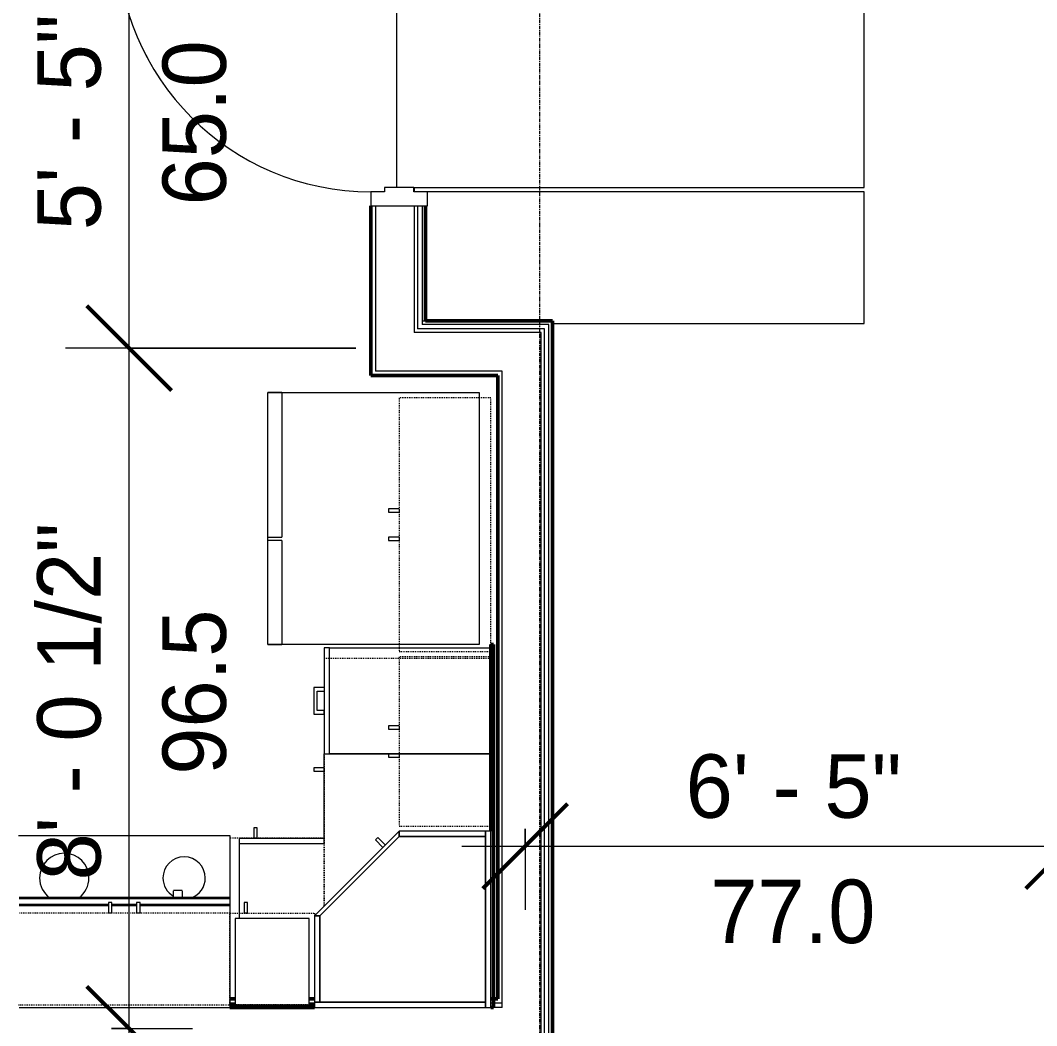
# Model space of a CAD drawing. Header units: inches. Extents: x -4217 to -1814, y 9706 to 12425.
# Drawn here: x -3555 to -3410.9, y 10550.6 to 10693.2 of the extents above; entities that cross this region are included whole.
import ezdxf

# ---------------------------------------------------------------- set-up
doc = ezdxf.new("R2010")
doc.units = ezdxf.units.IN
doc.header["$MEASUREMENT"] = 0
doc.linetypes.add('Dash', pattern=[0.25, 0.125, -0.125])
doc.linetypes.add('Grid Line 1_2_', pattern=[0.875, 0.5, -0.125, 0.125, -0.125])
for name, color, linetype, lineweight in [('A-ANNO-DIMS', 211, 'Continuous', 9), ('A-ANNO-DIMS-96', 211, 'Continuous', 9), ('A-DOOR-7', 31, 'Continuous', 9), ('A-DOOR-FRAM', 31, 'Continuous', 20), ('A-FLOR', 192, 'Continuous', 13), ('A-FLOR-1', 10, 'Continuous', 13), ('A-WALL', 113, 'Continuous', 13), ('A-WALL-3', 250, 'Continuous', 50), ('I-WALL-3', 2, 'Continuous', 50), ('Q-CASE', 31, 'Continuous', 9), ('Q-CASE-3', 7, 'Continuous', 9), ('Q-CASE-4', 7, 'Dash', 9), ('Q-CASE-HDLN-1', 7, 'Dash', 9), ('Q-SPCQ-1', 7, 'Continuous', 9), ('S-GRID-1', 1, 'Grid Line 1_2_', 9)]:
    doc.layers.add(name, color=color, linetype=linetype, lineweight=lineweight)
doc.styles.add('Century Gothic', font='ufonts.com_century-gothic.ttf', dxfattribs={"height": 9})
doc.dimstyles.new('OD__1_16__Tol__', dxfattribs={"dimscale": 12, "dimtxt": 9.397514, "dimasz": 1, "dimexe": 0.75, "dimexo": 0.5, "dimgap": 0.125, "dimtad": 1, "dimdec": 4, "dimrnd": 0.0625, "dimzin": 3, "dimdsep": 46, "dimlunit": 4, "dimtxsty": 'Century Gothic', "dimblk1": 'OBLIQUE', "dimblk2": 'OBLIQUE', "dimsah": 1, "dimcen": 0.09, "dimdle": 0.75, "dimazin": 0, "dimtfac": 1, "dimtdec": 4, "dimtix": 1, "dimtmove": 0, "dimatfit": 3, "dimfxl": 1, "dimtvp": 1, "dimtfill": 1, "dimfrac": 2, "dimtolj": 1, "dimtzin": 0, "dimarcsym": 2})

# ---------------------------------------------------------------- blocks, each defined once
blk = doc.blocks.new('DIMBLOCK24-FLOOR PLAN - 2ND FLOOR')
at = {"layer": 'A-ANNO-DIMS-96', "lineweight": 50}
for p, q in [((-3483.42, 10576.06), (-3477.42, 10582.06)), ((-3406.42, 10576.06), (-3400.42, 10582.06)), ((-3483.42, 10576.06), (-3489.42, 10570.06)), ((-3406.42, 10576.06), (-3412.42, 10570.06))]:
    blk.add_line(p, q, dxfattribs=at)
at = {"layer": 'A-ANNO-DIMS-96'}
for p, q in [((-3483.42, 10578.55), (-3483.42, 10567.06)), ((-3483.42, 10576.06), (-3483.42, 10578.55)), ((-3406.42, 10578.55), (-3406.42, 10567.06)), ((-3406.42, 10576.06), (-3406.42, 10578.55)), ((-3492.42, 10576.06), (-3397.42, 10576.06))]:
    blk.add_line(p, q, dxfattribs=at)
at = {"layer": 'A-ANNO-DIMS-96', "color": 0, "char_height": 9, "attachment_point": 1, "line_spacing_factor": 0.984502, "style": 'Century Gothic', "bg_fill": 3, "box_fill_scale": 1.25, "bg_fill_color": 256, "bg_fill_true_color": 13158600, "bg_fill_transparency": 0}
for s, insert, width in [('6\' - 5"', (-3460.66, 10589.1), 37.7691), ('77.0', (-3457.16, 10571.33), 29.356)]:
    blk.add_mtext(s, dxfattribs=dict(at, insert=insert, width=width))
blk = doc.blocks.new('_Oblique')
at = {"color": 0, "linetype": 'ByBlock', "lineweight": -2}
blk.add_line((-0.5, -0.5), (0.5, 0.5), dxfattribs=at)
blk = doc.blocks.new('DIMBLOCK26-FLOOR PLAN - 2ND FLOOR')
at = {"layer": 'A-ANNO-DIMS-96', "lineweight": 50}
for p, q in [((-3539.61, 10550.19), (-3545.61, 10556.19)), ((-3539.61, 10550.19), (-3533.61, 10544.19)), ((-3539.61, 10414.29), (-3545.61, 10420.29)), ((-3539.61, 10414.29), (-3533.61, 10408.29))]:
    blk.add_line(p, q, dxfattribs=at)
at = {"layer": 'A-ANNO-DIMS-96'}
for p, q in [((-3542.09, 10550.19), (-3530.61, 10550.19)), ((-3539.61, 10550.19), (-3542.09, 10550.19)), ((-3539.61, 10414.29), (-3539.61, 10550.19)), ((-3507.42, 10414.29), (-3548.61, 10414.29)), ((-3539.61, 10414.29), (-3507.42, 10414.29))]:
    blk.add_line(p, q, dxfattribs=at)
at = {"layer": 'A-ANNO-DIMS-96', "color": 0, "char_height": 9, "attachment_point": 1, "rotation": 90, "line_spacing_factor": 0.984502, "style": 'Century Gothic', "bg_fill": 3, "box_fill_scale": 1.25, "bg_fill_color": 256, "bg_fill_true_color": 13158600, "bg_fill_transparency": 0}
for s, insert, width in [('11\' - 3 7/8"', (-3552.64, 10451.51), 73.7481), ('135.9', (-3534.87, 10466.5), 37.7691)]:
    blk.add_mtext(s, dxfattribs=dict(at, insert=insert, width=width))
blk = doc.blocks.new('DIMBLOCK27-FLOOR PLAN - 2ND FLOOR')
at = {"layer": 'A-ANNO-DIMS-96', "lineweight": 50}
for p, q in [((-3539.61, 10646.69), (-3545.61, 10652.69)), ((-3539.61, 10646.69), (-3533.61, 10640.69)), ((-3539.61, 10550.19), (-3545.61, 10556.19)), ((-3539.61, 10550.19), (-3533.61, 10544.19))]:
    blk.add_line(p, q, dxfattribs=at)
at = {"layer": 'A-ANNO-DIMS-96'}
for p, q in [((-3507.42, 10646.69), (-3548.61, 10646.69)), ((-3539.61, 10550.19), (-3539.61, 10646.69)), ((-3539.61, 10646.69), (-3507.42, 10646.69)), ((-3542.09, 10550.19), (-3530.61, 10550.19)), ((-3539.61, 10550.19), (-3542.09, 10550.19))]:
    blk.add_line(p, q, dxfattribs=at)
at = {"layer": 'A-ANNO-DIMS-96', "color": 0, "char_height": 9, "attachment_point": 1, "rotation": 90, "line_spacing_factor": 0.984502, "style": 'Century Gothic', "bg_fill": 3, "box_fill_scale": 1.25, "bg_fill_color": 256, "bg_fill_true_color": 13158600, "bg_fill_transparency": 0}
for s, insert, width in [('8\' - 0 1/2"', (-3552.64, 10571.22), 65.3351), ('96.5', (-3534.87, 10586.21), 29.356)]:
    blk.add_mtext(s, dxfattribs=dict(at, insert=insert, width=width))
blk = doc.blocks.new('DIMBLOCK28-FLOOR PLAN - 2ND FLOOR')
at = {"layer": 'A-ANNO-DIMS-96', "lineweight": 50}
for p, q in [((-3539.61, 10711.66), (-3545.61, 10717.66)), ((-3539.61, 10711.66), (-3533.61, 10705.66)), ((-3539.61, 10646.69), (-3545.61, 10652.69)), ((-3539.61, 10646.69), (-3533.61, 10640.69))]:
    blk.add_line(p, q, dxfattribs=at)
at = {"layer": 'A-ANNO-DIMS-96'}
for p, q in [((-3507.42, 10711.66), (-3548.61, 10711.66)), ((-3539.61, 10646.69), (-3539.61, 10711.66)), ((-3539.61, 10711.66), (-3507.42, 10711.66)), ((-3507.42, 10646.69), (-3548.61, 10646.69)), ((-3539.61, 10646.69), (-3507.42, 10646.69))]:
    blk.add_line(p, q, dxfattribs=at)
at = {"layer": 'A-ANNO-DIMS-96', "color": 0, "char_height": 9, "attachment_point": 1, "rotation": 90, "line_spacing_factor": 0.984502, "style": 'Century Gothic', "bg_fill": 3, "box_fill_scale": 1.25, "bg_fill_color": 256, "bg_fill_true_color": 13158600, "bg_fill_transparency": 0}
for s, insert, width in [('5\' - 5"', (-3552.64, 10663.44), 37.7691), ('65.0', (-3534.87, 10666.95), 29.356)]:
    blk.add_mtext(s, dxfattribs=dict(at, insert=insert, width=width))

msp = doc.modelspace()

# ---------------------------------------------------------------- linework, layer by layer
at = {"layer": 'A-DOOR-FRAM'}
for p, q in [((-3499.23624, 10668.8894), (-3499.23624, 10669.5144)), ((-3497.29874, 10668.8894), (-3499.23624, 10668.8894)), ((-3497.29874, 10666.8894), (-3497.29874, 10668.8894))]:
    msp.add_line(p, q, dxfattribs=at)
at = {"layer": 'A-FLOR'}
for p, q in [((-3435.32374, 10669.5144), (-3435.32374, 10708.1644)), ((-3501.67374, 10704.2644), (-3501.67374, 10669.5144)), ((-3499.23624, 10669.5144), (-3435.32374, 10669.5144)), ((-3435.32374, 10668.8894), (-3497.29874, 10668.8894)), ((-3435.32374, 10650.1894), (-3435.32374, 10668.8894)), ((-3479.54874, 10650.1894), (-3435.32374, 10650.1894))]:
    msp.add_line(p, q, dxfattribs=at)
at = {"layer": 'A-FLOR-1'}
for p, q in [((-3499.17374, 10668.8894), (-3499.17374, 10669.5144)), ((-3499.17374, 10669.5144), (-3499.17374, 10668.8894))]:
    msp.add_line(p, q, dxfattribs=at)
at = {"layer": 'A-WALL'}
for p, q in [((-3504.67374, 10666.8894), (-3504.67374, 10643.4394)), ((-3499.17374, 10666.8894), (-3499.17374, 10648.9394)), ((-3498.67374, 10666.8894), (-3498.67374, 10649.4394)), ((-3498.04874, 10666.8894), (-3498.04874, 10650.0644)), ((-3498.04874, 10650.5644), (-3497.54874, 10650.5644)), ((-3481.17374, 10648.9394), (-3499.17374, 10648.9394)), ((-3480.67374, 10649.4394), (-3498.67374, 10649.4394)), ((-3480.04874, 10650.0644), (-3498.04874, 10650.0644)), ((-3481.17374, 10412.0394), (-3481.17374, 10648.9394)), ((-3480.67374, 10411.5394), (-3480.67374, 10649.4394)), ((-3480.04874, 10410.9144), (-3480.04874, 10650.0644)), ((-3486.67374, 10643.4394), (-3504.67374, 10643.4394)), ((-3486.67374, 10553.1894), (-3486.67374, 10643.4394)), ((-3524.54874, 10553.8144), (-3525.29874, 10553.8144)), ((-3513.29874, 10553.8144), (-3514.04874, 10553.8144)), ((-3486.67374, 10553.8144), (-3488.29874, 10553.8144)), ((-3513.29874, 10553.1894), (-3525.29874, 10553.1894)), ((-3486.67374, 10553.1894), (-3488.29874, 10553.1894))]:
    msp.add_line(p, q, dxfattribs=at)
at = {"layer": 'A-WALL-3'}
for p, q in [((-3487.92374, 10604.6644), (-3488.29874, 10604.6644)), ((-3488.29874, 10553.1894), (-3487.92374, 10553.1894))]:
    msp.add_line(p, q, dxfattribs=at)
at = {"layer": 'I-WALL-3'}
for p, q in [((-3505.29874, 10666.8894), (-3505.29874, 10642.8144)), ((-3497.54874, 10650.5644), (-3497.54874, 10666.8894)), ((-3479.54874, 10650.5644), (-3497.54874, 10650.5644)), ((-3479.54874, 10410.4144), (-3479.54874, 10650.5644)), ((-3505.29874, 10642.8144), (-3487.29874, 10642.8144)), ((-3487.29874, 10642.8144), (-3487.29874, 10554.4394)), ((-3524.54874, 10554.4394), (-3525.29874, 10554.4394)), ((-3513.29874, 10554.4394), (-3514.04874, 10554.4394)), ((-3487.29874, 10554.4394), (-3488.29874, 10554.4394))]:
    msp.add_line(p, q, dxfattribs=at)
at = {"layer": 'Q-CASE-3'}
for q in [(-3489.04874, 10553.9394), (-3488.29874, 10553.1894)]:
    msp.add_line((-3489.04874, 10553.1894), q, dxfattribs=at)
at = {"layer": 'Q-CASE-4'}
msp.add_line((-3488.29874, 10603.6644), (-3488.29874, 10639.6644), dxfattribs=at)
at = {"layer": 'Q-SPCQ-1'}
msp.add_line((-3489.92374, 10640.4144), (-3489.92374, 10604.6644), dxfattribs=at)

# ---------------------------------------------------------------- next in the draw order: dimensions: what is measured, and where the dimension line sits
at = {"layer": 'A-ANNO-DIMS'}
dim = msp.add_linear_dim(base=(-3406.42374, 10576.06444), p1=(-3483.42374, 10584.54972), p2=(-3406.42374, 10584.54972), dimstyle='OD__1_16__Tol__', override={"dimpost": '<>\\X', "dimfxl": 77}, dxfattribs=at)
dim.commit()
dim.dimension.update_dxf_attribs({"geometry": 'DIMBLOCK24-FLOOR PLAN - 2ND FLOOR', "text_midpoint": (-3444.92374, 10576.06444)})
dim = msp.add_linear_dim(base=(-3539.6053, 10550.1894), p1=(-3501.42374, 10414.2894), p2=(-3548.09058, 10550.1894), angle=90, dimstyle='OD__1_16__Tol__', override={"dimpost": '<>\\X', "dimfxl": 143.689262}, dxfattribs=at)
dim.commit()
dim.dimension.update_dxf_attribs({"geometry": 'DIMBLOCK26-FLOOR PLAN - 2ND FLOOR', "text_midpoint": (-3539.6053, 10482.2394)})

# ---------------------------------------------------------------- next in the draw order: linework, layer by layer
at = {"layer": 'A-WALL-3'}
for p, q in [((-3488.29874, 10604.6644), (-3488.29874, 10578.1894)), ((-3487.92374, 10553.1894), (-3487.92374, 10604.6644))]:
    msp.add_line(p, q, dxfattribs=at)
at = {"layer": 'Q-CASE-3'}
for p, q in [((-3489.04874, 10577.4394), (-3489.04874, 10578.1894)), ((-3488.29874, 10578.1894), (-3489.04874, 10578.1894)), ((-3489.04874, 10578.1894), (-3489.04874, 10553.1894)), ((-3488.29874, 10553.1894), (-3488.29874, 10578.1894)), ((-3489.04874, 10553.9394), (-3489.04874, 10577.4394))]:
    msp.add_line(p, q, dxfattribs=at)
at = {"layer": 'Q-CASE-4'}
msp.add_line((-3488.29874, 10578.9144), (-3488.29874, 10602.9144), dxfattribs=at)
at = {"layer": 'S-GRID-1'}
msp.add_line((-3481.32374, 9836.17969), (-3481.32374, 12376.79045), dxfattribs=at)

# ---------------------------------------------------------------- next in the draw order: dimensions: what is measured, and where the dimension line sits
at = {"layer": 'A-ANNO-DIMS'}
dim = msp.add_linear_dim(base=(-3539.6053, 10646.6894), p1=(-3548.09058, 10550.1894), p2=(-3501.42374, 10646.6894), angle=90, dimstyle='OD__1_16__Tol__', override={"dimpost": '<>\\X', "dimfxl": 107.191623}, dxfattribs=at)
dim.commit()
dim.dimension.update_dxf_attribs({"geometry": 'DIMBLOCK27-FLOOR PLAN - 2ND FLOOR', "text_midpoint": (-3539.6053, 10598.4394)})

# ---------------------------------------------------------------- next in the draw order: linework, layer by layer
at = {"layer": 'A-WALL-3'}
for p, q in [((-3524.54874, 10553.5644), (-3525.29874, 10553.5644)), ((-3525.29874, 10553.1894), (-3513.29874, 10553.1894)), ((-3513.29874, 10553.5644), (-3514.04874, 10553.5644))]:
    msp.add_line(p, q, dxfattribs=at)
at = {"layer": 'Q-CASE'}
for p, q in [((-3501.29874, 10578.1894), (-3513.29874, 10566.1894)), ((-3501.29874, 10577.4394), (-3501.29874, 10578.1894)), ((-3512.54874, 10566.1894), (-3501.29874, 10577.4394)), ((-3513.29874, 10566.1894), (-3512.54874, 10566.1894))]:
    msp.add_line(p, q, dxfattribs=at)
at = {"layer": 'Q-CASE-3'}
for p, q in [((-3501.29874, 10623.9144), (-3502.79799, 10623.9144)), ((-3502.79799, 10623.9144), (-3502.79799, 10623.42595)), ((-3502.79799, 10623.42595), (-3501.29874, 10623.42595)), ((-3501.29874, 10623.9144), (-3501.29874, 10623.42595)), ((-3501.29874, 10619.9144), (-3502.79799, 10619.9144)), ((-3502.79799, 10619.9144), (-3502.79799, 10619.42595)), ((-3501.29874, 10619.9144), (-3501.29874, 10619.42595)), ((-3502.79799, 10619.42595), (-3501.29874, 10619.42595)), ((-3511.92374, 10604.1894), (-3511.92374, 10589.1894)), ((-3511.17374, 10604.1894), (-3511.92374, 10604.1894)), ((-3511.17374, 10589.1894), (-3511.17374, 10604.1894)), ((-3511.17374, 10604.1894), (-3488.29874, 10604.1894)), ((-3511.92374, 10598.5644), (-3513.42374, 10598.5644)), ((-3513.42374, 10598.5644), (-3513.42374, 10594.8144)), ((-3511.92374, 10598.5644), (-3511.92374, 10598.06502)), ((-3512.92436, 10598.06502), (-3511.92374, 10598.06502)), ((-3512.92436, 10595.31377), (-3512.92436, 10598.06502)), ((-3513.42374, 10594.8144), (-3511.92374, 10594.8144)), ((-3511.92374, 10595.31377), (-3512.92436, 10595.31377)), ((-3511.92374, 10594.8144), (-3511.92374, 10595.31377)), ((-3501.29874, 10593.1644), (-3502.79799, 10593.1644)), ((-3502.79799, 10593.1644), (-3502.79799, 10592.67595)), ((-3502.79799, 10592.67595), (-3501.29874, 10592.67595)), ((-3501.29874, 10593.1644), (-3501.29874, 10592.67595)), ((-3511.92374, 10589.1894), (-3511.17374, 10589.1894)), ((-3511.92374, 10576.4394), (-3511.92374, 10589.1894)), ((-3511.92374, 10589.1894), (-3488.29874, 10589.1894)), ((-3511.92374, 10577.1894), (-3511.92374, 10589.1894)), ((-3488.29874, 10589.1894), (-3511.17374, 10589.1894)), ((-3501.29874, 10589.1644), (-3502.79799, 10589.1644)), ((-3502.79799, 10589.1644), (-3502.79799, 10588.67595)), ((-3502.79799, 10588.67595), (-3501.29874, 10588.67595)), ((-3501.29874, 10589.1644), (-3501.29874, 10588.67595)), ((-3511.91968, 10587.1894), (-3513.41893, 10587.1894)), ((-3513.41893, 10587.1894), (-3513.41893, 10586.70095)), ((-3511.91968, 10587.1894), (-3511.91968, 10586.70095)), ((-3513.41893, 10586.70095), (-3511.91968, 10586.70095)), ((-3521.42374, 10578.68865), (-3521.91218, 10578.68865)), ((-3521.91218, 10578.68865), (-3521.91218, 10577.1894)), ((-3521.42374, 10577.1894), (-3521.42374, 10578.68865)), ((-3501.29874, 10578.1894), (-3501.29874, 10577.4394)), ((-3489.04874, 10578.1894), (-3501.29874, 10578.1894)), ((-3523.92374, 10577.1894), (-3511.92374, 10577.1894)), ((-3523.92374, 10565.8144), (-3523.92374, 10577.1894)), ((-3521.42374, 10577.1894), (-3521.91218, 10577.1894)), ((-3501.29874, 10577.4394), (-3512.54874, 10566.1894)), ((-3511.92374, 10576.4394), (-3511.92374, 10577.1894)), ((-3504.31158, 10577.29682), (-3504.65697, 10576.95143)), ((-3504.65697, 10576.95143), (-3503.59683, 10575.8913)), ((-3503.25145, 10576.23668), (-3504.31158, 10577.29682)), ((-3489.04874, 10577.4394), (-3501.29874, 10577.4394)), ((-3501.29874, 10577.4394), (-3489.04874, 10577.4394)), ((-3523.92374, 10576.4394), (-3511.92374, 10576.4394)), ((-3532.09875, 10569.78854), (-3533.29086, 10569.78854)), ((-3533.29086, 10568.82417), (-3533.29086, 10569.73938)), ((-3532.09875, 10569.73938), (-3532.09875, 10568.82417)), ((-3525.29874, 10568.78874), (-3555.18063, 10568.78874)), ((-3525.29874, 10568.5831), (-3555.18063, 10568.5831)), ((-3542.04874, 10568.06365), (-3542.53718, 10568.06365)), ((-3542.53718, 10568.06365), (-3542.53718, 10566.5644)), ((-3542.04874, 10566.5644), (-3542.04874, 10568.06365)), ((-3538.04874, 10568.06365), (-3538.53718, 10568.06365)), ((-3538.53718, 10568.06365), (-3538.53718, 10566.5644)), ((-3538.04874, 10566.5644), (-3538.04874, 10568.06365)), ((-3525.29874, 10568.78874), (-3525.29874, 10568.5831)), ((-3525.29874, 10568.5831), (-3525.29874, 10567.7957)), ((-3522.81029, 10568.06365), (-3523.29874, 10568.06365)), ((-3523.29874, 10568.06365), (-3523.29874, 10566.5644)), ((-3522.81029, 10566.5644), (-3522.81029, 10568.06365)), ((-3542.53718, 10567.7957), (-3555.18063, 10567.7957)), ((-3555.18063, 10567.67759), (-3542.53718, 10567.67759)), ((-3542.04874, 10566.5644), (-3542.53718, 10566.5644)), ((-3538.53718, 10567.7957), (-3542.04874, 10567.7957)), ((-3542.04874, 10567.67759), (-3538.53718, 10567.67759)), ((-3538.04874, 10566.5644), (-3538.53718, 10566.5644)), ((-3525.29874, 10567.7957), (-3538.04874, 10567.7957)), ((-3538.04874, 10567.67759), (-3525.29874, 10567.67759)), ((-3525.29874, 10567.67759), (-3525.29874, 10553.1894)), ((-3522.81029, 10566.5644), (-3523.29874, 10566.5644)), ((-3514.04874, 10565.8144), (-3524.54874, 10565.8144)), ((-3524.54874, 10565.8144), (-3524.54874, 10553.5644)), ((-3514.04874, 10553.5644), (-3514.04874, 10565.8144)), ((-3513.29874, 10566.1894), (-3513.29874, 10553.9394)), ((-3512.54874, 10566.1894), (-3513.29874, 10566.1894)), ((-3512.54874, 10566.1894), (-3512.54874, 10553.9394)), ((-3512.54874, 10553.9394), (-3512.54874, 10566.1894)), ((-3513.29874, 10553.9394), (-3512.54874, 10553.9394)), ((-3489.04874, 10553.9394), (-3513.29874, 10553.9394)), ((-3513.29874, 10553.9394), (-3513.29874, 10553.1894)), ((-3512.54874, 10553.9394), (-3489.04874, 10553.9394)), ((-3555.18063, 10553.1894), (-3525.29874, 10553.1894)), ((-3524.54874, 10553.5644), (-3514.04874, 10553.5644)), ((-3513.29874, 10553.1894), (-3489.04874, 10553.1894))]:
    msp.add_line(p, q, dxfattribs=at)
at = {"layer": 'Q-CASE-4'}
for p, q in [((-3488.29874, 10639.6644), (-3501.29874, 10639.6644)), ((-3501.29874, 10639.6644), (-3501.29874, 10603.6644)), ((-3501.29874, 10603.6644), (-3488.29874, 10603.6644)), ((-3488.29874, 10602.9144), (-3501.29874, 10602.9144)), ((-3501.29874, 10602.9144), (-3501.29874, 10578.9144)), ((-3501.29874, 10578.9144), (-3488.29874, 10578.9144)), ((-3525.29874, 10566.5644), (-3555.29874, 10566.5644)), ((-3525.29874, 10553.5644), (-3525.29874, 10566.5644)), ((-3525.29874, 10553.5644), (-3525.29874, 10566.5644)), ((-3525.29874, 10566.5644), (-3513.29874, 10566.5644)), ((-3513.29874, 10566.5644), (-3513.29874, 10553.5644)), ((-3555.29874, 10553.5644), (-3525.29874, 10553.5644)), ((-3513.29874, 10553.5644), (-3525.29874, 10553.5644))]:
    msp.add_line(p, q, dxfattribs=at)
at = {"layer": 'Q-CASE-HDLN-1'}
for p, q in [((-3488.29874, 10602.6894), (-3511.92374, 10602.6894)), ((-3511.92374, 10602.6894), (-3511.92374, 10567.5644)), ((-3511.92374, 10577.1894), (-3525.29874, 10577.1894)), ((-3511.92374, 10567.5644), (-3511.92374, 10577.1894))]:
    msp.add_line(p, q, dxfattribs=at)
at = {"layer": 'Q-SPCQ-1'}
for p, q in [((-3519.92374, 10619.9144), (-3517.92374, 10619.9144)), ((-3519.92374, 10604.6644), (-3519.92374, 10619.4144)), ((-3517.92374, 10619.4144), (-3519.92374, 10619.4144)), ((-3517.92374, 10619.4144), (-3517.92374, 10604.6644)), ((-3489.92374, 10604.6644), (-3519.92374, 10604.6644)), ((-3519.92374, 10604.6644), (-3517.92374, 10604.6644)), ((-3555.29874, 10577.5644), (-3525.29874, 10577.5644)), ((-3525.29874, 10577.5644), (-3525.29874, 10568.78874)), ((-3525.29874, 10567.7957), (-3525.29874, 10567.67759))]:
    msp.add_line(p, q, dxfattribs=at)
for centre, radius, start, end in [((-3548.79874, 10571.5644), 3.5, 0, 180), ((-3531.79874, 10571.5644), 3, 0, 180), ((-3548.79874, 10571.5644), 3.5, 180, 233.9798731), ((-3548.79874, 10571.5644), 3.5, 305.9646846, 0), ((-3531.79874, 10571.5644), 3, 180, 239.5163405), ((-3531.79874, 10571.5644), 3, 289.4766733, 0)]:
    msp.add_arc(centre, radius, start, end, dxfattribs=at)

# ---------------------------------------------------------------- next in the draw order: dimensions: what is measured, and where the dimension line sits
at = {"layer": 'A-ANNO-DIMS'}
dim = msp.add_linear_dim(base=(-3539.6053, 10711.6644), p1=(-3501.42374, 10646.6894), p2=(-3501.42374, 10711.6644), angle=90, dimstyle='OD__1_16__Tol__', override={"dimpost": '<>\\X', "dimfxl": 64.975}, dxfattribs=at)
dim.commit()
dim.dimension.update_dxf_attribs({"geometry": 'DIMBLOCK28-FLOOR PLAN - 2ND FLOOR', "text_midpoint": (-3539.6053, 10679.1769)})

# ---------------------------------------------------------------- next in the draw order: linework, layer by layer
at = {"layer": 'A-DOOR-7'}
msp.add_arc((-3505.29874, 10704.8894), 36, 180, 270, dxfattribs=at)
at = {"layer": 'A-DOOR-FRAM'}
for p, q in [((-3499.23624, 10669.5144), (-3503.36124, 10669.5144)), ((-3503.36124, 10669.5144), (-3503.36124, 10668.8894)), ((-3505.29874, 10668.8894), (-3505.29874, 10666.8894)), ((-3503.36124, 10668.8894), (-3505.29874, 10668.8894)), ((-3505.29874, 10666.8894), (-3497.29874, 10666.8894))]:
    msp.add_line(p, q, dxfattribs=at)
at = {"layer": 'Q-SPCQ-1'}
for p, q in [((-3519.92374, 10640.4144), (-3489.92374, 10640.4144)), ((-3519.92374, 10604.6644), (-3519.92374, 10640.4144)), ((-3519.92374, 10619.9144), (-3519.92374, 10640.4144)), ((-3517.92374, 10640.4144), (-3519.92374, 10640.4144)), ((-3517.92374, 10640.4144), (-3517.92374, 10619.9144))]:
    msp.add_line(p, q, dxfattribs=at)

doc.saveas('drawing.dxf')
